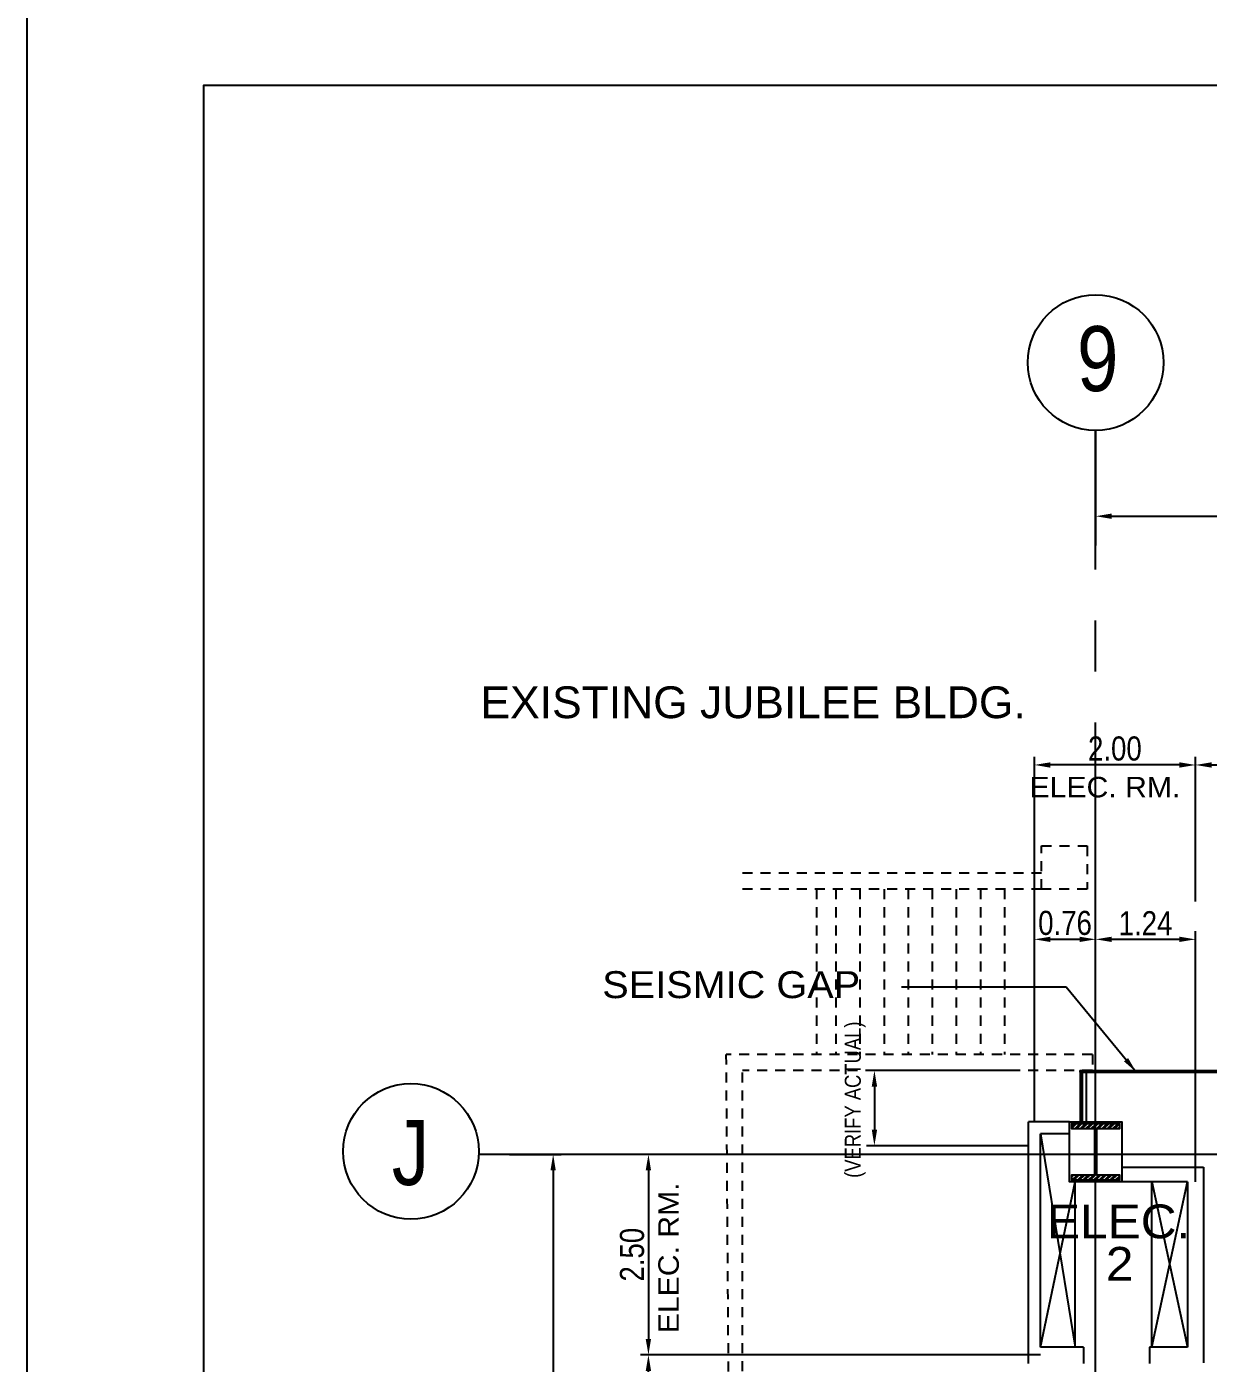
# Model space of a CAD drawing. Header units: millimetres. Extents: x 2148 to 2681, y 758 to 986.
# Drawn here: x 2376.65 to 2391.37, y 891.92 to 908.57 of the extents above; entities that cross this region are included whole.
import ezdxf

# ---------------------------------------------------------------- set-up
doc = ezdxf.new("R2010")
doc.units = ezdxf.units.MM
for name, pattern in [('CENTER2', [28.575, 19.05, -3.175, 3.175, -3.175]), ('HIDDEN', [0.375, 0.25, -0.125]), ('PHANTOMX2', [5, 2.5, -0.5, 0.5, -0.5, 0.5, -0.5])]:
    doc.linetypes.add(name, pattern=pattern)
for name, color, linetype in [('A-Hatch', 253, 'Continuous'), ('A-Wall', 4, 'Continuous'), ('cladding', 2, 'Continuous'), ('COL-EX', 2, 'Continuous'), ('DIM', 20, 'Continuous'), ('ELAYOUT', 4, 'Continuous'), ('FIXTURE', 1, 'Continuous'), ('grid', 241, 'PHANTOMX2'), ('hacht', 8, 'Continuous'), ('HATCH', 8, 'Continuous'), ('S_GRID LINES', 252, 'Continuous'), ('TEXT', 6, 'Continuous'), ('wall', 4, 'Continuous')]:
    doc.layers.add(name, color=color, linetype=linetype)
doc.styles.add('ARIALNW', font='ARIALN.TTF')
doc.styles.add('MMTX$0$ESMX$0$X-OPTA1D', font='x-opta1d')
doc.styles.add('SWISS', font='swissl.ttf')
doc.dimstyles.new('DIM 100', dxfattribs={"dimtxt": 0.2, "dimasz": 0.2, "dimexe": 0.1, "dimexo": 0, "dimgap": 0.05, "dimtad": 1, "dimzin": 0, "dimdsep": 46, "dimtxsty": 'ARIALNW', "dimcen": 0.09, "dimclrd": 6, "dimclre": 6, "dimclrt": 13, "dimadec": 0, "dimazin": 0, "dimtfac": 1, "dimtofl": 0, "dimtmove": 2, "dimatfit": 3, "dimfxl": 1, "dimtolj": 1, "dimtzin": 0, "dimarcsym": 0})

# ---------------------------------------------------------------- blocks, each defined once
blk = doc.blocks.new('A$C1DB67A09')
at = {"layer": 'Defpoints', "ltscale": 0.5, "elevation": 0}
blk.add_lwpolyline([(7.292, -83.48), (108.892, -83.48), (108.892, -7.28), (7.292, -7.28)], close=True, dxfattribs=at)
at = {"layer": 'wall', "color": 16, "linetype": 'ByBlock', "ltscale": 1.5, "elevation": 0}
blk.add_lwpolyline([(9.492, -81.28), (106.692, -81.28), (106.692, -9.48), (9.492, -9.48)], close=True, dxfattribs=at)
blk = doc.blocks.new('*D2512')
at = {"layer": 'Defpoints', "color": 0, "linetype": 'ByBlock', "ltscale": 0.5, "transparency": 16777216}
for p in [(2398.966, 902.473), (2389.966, 902.148), (2398.966, 901.773)]:
    blk.add_point(p, dxfattribs=at)
at = {"layer": 'ELAYOUT', "color": 6, "linetype": 'ByBlock', "lineweight": -2, "ltscale": 0.5, "transparency": 16777216}
for p, q in [((2389.966, 902.148), (2389.966, 902.573)), ((2390.166, 902.473), (2398.766, 902.473)), ((2398.966, 901.773), (2398.966, 902.573))]:
    blk.add_line(p, q, dxfattribs=at)
at = {"layer": 'ELAYOUT', "color": 6, "linetype": 'ByBlock', "ltscale": 0.5, "transparency": 16777216}
for points in [[(2390.166, 902.506), (2390.166, 902.44), (2389.966, 902.473)], [(2398.766, 902.506), (2398.766, 902.44), (2398.966, 902.473)]]:
    blk.add_solid(points, dxfattribs=at)
at = {"layer": 'ELAYOUT', "color": 13, "linetype": 'ByBlock', "ltscale": 0.5, "transparency": 16777216, "insert": (2394.466, 902.702), "char_height": 0.35, "attachment_point": 5, "style": 'ARIALNW'}
blk.add_mtext('\\A1;9.00', dxfattribs=at)
blk = doc.blocks.new('*D2513')
at = {"layer": 'Defpoints', "color": 0, "transparency": 16777216}
for p in [(2389.203, 897.201), (2389.203, 894.929, 0), (2389.966, 894.929)]:
    blk.add_point(p, dxfattribs=at)
at = {"layer": 'FIXTURE', "color": 6, "lineweight": -2, "transparency": 16777216}
for p, q in [((2389.203, 894.929), (2389.203, 897.301)), ((2389.966, 894.929), (2389.966, 897.301)), ((2389.766, 897.201), (2389.403, 897.201))]:
    blk.add_line(p, q, dxfattribs=at)
at = {"layer": 'FIXTURE', "color": 6, "transparency": 16777216}
for points in [[(2389.403, 897.234), (2389.403, 897.168), (2389.203, 897.201)], [(2389.766, 897.234), (2389.766, 897.168), (2389.966, 897.201)]]:
    blk.add_solid(points, dxfattribs=at)
at = {"layer": 'FIXTURE', "color": 13, "transparency": 16777216, "insert": (2389.585, 897.404), "char_height": 0.3, "attachment_point": 5, "style": 'ARIALNW'}
blk.add_mtext('\\A1;0.76', dxfattribs=at)
blk = doc.blocks.new('*D2514')
at = {"layer": 'Defpoints', "color": 0, "transparency": 16777216}
for p in [(2389.966, 897.201), (2389.966, 896.132, 0), (2391.21, 894.179, 0)]:
    blk.add_point(p, dxfattribs=at)
at = {"layer": 'FIXTURE', "color": 6, "lineweight": -2, "transparency": 16777216}
for p, q in [((2389.966, 896.132), (2389.966, 897.301)), ((2391.21, 894.179), (2391.21, 897.301)), ((2391.01, 897.201), (2390.166, 897.201))]:
    blk.add_line(p, q, dxfattribs=at)
at = {"layer": 'FIXTURE', "color": 6, "transparency": 16777216}
for points in [[(2390.166, 897.234), (2390.166, 897.168), (2389.966, 897.201)], [(2391.01, 897.234), (2391.01, 897.168), (2391.21, 897.201)]]:
    blk.add_solid(points, dxfattribs=at)
at = {"layer": 'FIXTURE', "color": 13, "transparency": 16777216, "insert": (2390.588, 897.402), "char_height": 0.3, "attachment_point": 5, "style": 'ARIALNW'}
blk.add_mtext('\\A1;1.24', dxfattribs=at)
blk = doc.blocks.new('*D2515')
at = {"layer": 'Defpoints', "color": 0, "transparency": 16777216}
for p in [(2389.011, 894.522, 0), (2384.395, 892.023), (2389.278, 892.023)]:
    blk.add_point(p, dxfattribs=at)
at = {"layer": 'FIXTURE', "color": 6, "lineweight": -2, "transparency": 16777216}
for p, q in [((2389.011, 894.522), (2384.295, 894.522)), ((2384.395, 894.322), (2384.395, 892.223)), ((2389.278, 892.023), (2384.295, 892.023))]:
    blk.add_line(p, q, dxfattribs=at)
at = {"layer": 'FIXTURE', "color": 6, "transparency": 16777216}
for points in [[(2384.361, 894.322), (2384.428, 894.322), (2384.395, 894.522)], [(2384.361, 892.223), (2384.428, 892.223), (2384.395, 892.023)]]:
    blk.add_solid(points, dxfattribs=at)
at = {"layer": 'FIXTURE', "color": 13, "transparency": 16777216, "insert": (2384.192, 893.272), "char_height": 0.3, "attachment_point": 5, "rotation": 90, "style": 'ARIALNW'}
blk.add_mtext('\\A1;2.50', dxfattribs=at)
blk = doc.blocks.new('*D2517')
at = {"layer": 'Defpoints', "color": 0, "transparency": 16777216}
for p in [(2388.937, 895.567, 0), (2387.21, 894.63), (2389.128, 894.63, 0)]:
    blk.add_point(p, dxfattribs=at)
at = {"layer": 'FIXTURE', "color": 6, "lineweight": -2, "transparency": 16777216}
for p, q in [((2388.937, 895.567), (2387.11, 895.567)), ((2387.21, 895.367), (2387.21, 894.83)), ((2389.128, 894.63), (2387.11, 894.63))]:
    blk.add_line(p, q, dxfattribs=at)
at = {"layer": 'FIXTURE', "color": 6, "transparency": 16777216}
for points in [[(2387.177, 895.367), (2387.244, 895.367), (2387.21, 895.567)], [(2387.177, 894.83), (2387.244, 894.83), (2387.21, 894.63)]]:
    blk.add_solid(points, dxfattribs=at)
at = {"layer": 'FIXTURE', "color": 13, "transparency": 16777216, "insert": (2386.971, 895.203), "char_height": 0.2, "attachment_point": 5, "rotation": 90, "style": 'ARIALNW'}
blk.add_mtext('\\A1;(VERIFY ACTUAL)', dxfattribs=at)
blk = doc.blocks.new('*D2520')
at = {"layer": 'Defpoints', "color": 0, "transparency": 16777216}
for p in [(2382.664, 894.522, 0), (2383.09, 884.021, 0), (2383.208, 884.021)]:
    blk.add_point(p, dxfattribs=at)
at = {"layer": 'FIXTURE', "color": 6, "lineweight": -2, "transparency": 16777216}
for p, q in [((2382.664, 894.522), (2383.308, 894.522)), ((2383.208, 894.322), (2383.208, 884.221)), ((2383.09, 884.021), (2383.308, 884.021))]:
    blk.add_line(p, q, dxfattribs=at)
at = {"layer": 'FIXTURE', "color": 6, "transparency": 16777216}
for points in [[(2383.175, 894.322), (2383.241, 894.322), (2383.208, 894.522)], [(2383.175, 884.221), (2383.241, 884.221), (2383.208, 884.021)]]:
    blk.add_solid(points, dxfattribs=at)
at = {"layer": 'FIXTURE', "color": 13, "transparency": 16777216, "insert": (2383.005, 889.271), "char_height": 0.3, "attachment_point": 5, "rotation": 90, "style": 'ARIALNW'}
blk.add_mtext('\\A1;10.50', dxfattribs=at)
blk = doc.blocks.new('*D2523')
at = {"layer": 'Defpoints', "color": 0, "transparency": 16777216}
for p in [(2384.395, 892.023), (2384.955, 892.023), (2384.955, 888.774)]:
    blk.add_point(p, dxfattribs=at)
at = {"layer": 'FIXTURE', "color": 6, "lineweight": -2, "transparency": 16777216}
for p, q in [((2384.955, 892.023), (2384.295, 892.023)), ((2384.395, 888.974), (2384.395, 891.823)), ((2384.955, 888.774), (2384.295, 888.774))]:
    blk.add_line(p, q, dxfattribs=at)
at = {"layer": 'FIXTURE', "color": 6, "transparency": 16777216}
for points in [[(2384.361, 891.823), (2384.428, 891.823), (2384.395, 892.023)], [(2384.361, 888.974), (2384.428, 888.974), (2384.395, 888.774)]]:
    blk.add_solid(points, dxfattribs=at)
at = {"layer": 'FIXTURE', "color": 13, "transparency": 16777216, "insert": (2384.192, 890.398), "char_height": 0.3, "attachment_point": 5, "rotation": 90, "style": 'ARIALNW'}
blk.add_mtext('\\A1;3.25', dxfattribs=at)
blk = doc.blocks.new('*D2595')
at = {"layer": 'Defpoints', "color": 0, "transparency": 16777216}
for p in [(2389.203, 899.374), (2391.21, 898.776), (2389.203, 896.924, 0)]:
    blk.add_point(p, dxfattribs=at)
at = {"layer": 'FIXTURE', "color": 6, "lineweight": -2, "transparency": 16777216}
for p, q in [((2389.203, 896.924), (2389.203, 899.474)), ((2391.21, 898.776), (2391.21, 899.474)), ((2391.01, 899.374), (2389.403, 899.374))]:
    blk.add_line(p, q, dxfattribs=at)
at = {"layer": 'FIXTURE', "color": 6, "transparency": 16777216}
for points in [[(2389.403, 899.407), (2389.403, 899.34), (2389.203, 899.374)], [(2391.01, 899.407), (2391.01, 899.34), (2391.21, 899.374)]]:
    blk.add_solid(points, dxfattribs=at)
at = {"layer": 'FIXTURE', "color": 13, "transparency": 16777216, "insert": (2390.206, 899.577), "char_height": 0.3, "attachment_point": 5, "style": 'ARIALNW'}
blk.add_mtext('\\A1;2.00', dxfattribs=at)
blk = doc.blocks.new('*D2596')
at = {"layer": 'Defpoints', "color": 0, "transparency": 16777216}
for p in [(2393.305, 899.374), (2391.21, 897.672), (2393.305, 897.525)]:
    blk.add_point(p, dxfattribs=at)
at = {"layer": 'FIXTURE', "color": 6, "lineweight": -2, "transparency": 16777216}
for p, q in [((2391.21, 897.672), (2391.21, 899.474)), ((2393.305, 897.525), (2393.305, 899.474)), ((2391.41, 899.374), (2393.105, 899.374))]:
    blk.add_line(p, q, dxfattribs=at)
at = {"layer": 'FIXTURE', "color": 6, "transparency": 16777216}
for points in [[(2391.41, 899.407), (2391.41, 899.34), (2391.21, 899.374)], [(2393.105, 899.407), (2393.105, 899.34), (2393.305, 899.374)]]:
    blk.add_solid(points, dxfattribs=at)
at = {"layer": 'FIXTURE', "color": 13, "transparency": 16777216, "insert": (2392.257, 899.577), "char_height": 0.3, "attachment_point": 5, "style": 'ARIALNW'}
blk.add_mtext('\\A1;2.10', dxfattribs=at)

msp = doc.modelspace()

# ---------------------------------------------------------------- hatches: boundary and pattern name
at = {"layer": 'A-Hatch'}
h = msp.add_hatch(dxfattribs=at)
h.set_pattern_fill('ANSI32', color=256, scale=0.005, style=0)
h.set_pattern_definition([(45, (99.80573, 3e-13), (-0.0336759605, 0.0336759605), []), (45, (99.82818, 3e-13), (-0.0336759605, 0.0336759605), [])])
h.paths.add_polyline_path([(2389.9812912, 894.843508), (2390.2662912, 894.843508), (2390.2662912, 894.903508), (2389.6662912, 894.903508), (2389.6662912, 894.843508), (2389.9512912, 894.843508), (2389.9512912, 894.263508), (2389.6662912, 894.263508), (2389.6662912, 894.203508), (2390.2662912, 894.203508), (2390.2662912, 894.263508), (2389.9812912, 894.263508)])
at = {"layer": 'hacht'}
h = msp.add_hatch(dxfattribs=at)
h.set_pattern_fill('SACNCR', color=256, scale=0.01, style=0)
h.set_pattern_definition([(45, (99.80573, 3e-13), (-0.01683798023, 0.01683798023), []), (45, (99.822568, 3e-13), (-0.01683798023, 0.01683798023), [0, -0.0238125])])
h.paths.add_polyline_path([(2389.7743854, 895.5668015), (2389.7743854, 895.5468015), (2389.9662912, 895.5468015), (2389.9662912, 895.5668015)])
h = msp.add_hatch(dxfattribs=at)
h.set_pattern_fill('SACNCR', color=256, scale=0.01, style=0)
h.set_pattern_definition([(45, (99.800654, 1e-10), (-0.01683798023, 0.01683798023), []), (45, (99.817492, 1e-10), (-0.01683798023, 0.01683798023), [0, -0.0238125])])
h.paths.add_polyline_path([(2393.1565748, 895.5468015), (2393.1565748, 895.5668015), (2389.9612151, 895.5668015), (2389.9612151, 895.5468015)])

# ---------------------------------------------------------------- linework, layer by layer
at = {"ltscale": 0.5}
for p, q in [((2389.7693094, 895.5468015, 0), (2393.1565748, 895.5468015, 0)), ((2389.7743854, 895.5468015, 0), (2389.7743854, 894.928508)), ((2389.7743854, 895.5468015, 0), (2389.7743854, 894.928508, 0)), ((2389.7993854, 895.5468015, 0), (2389.7993854, 894.928508, 0)), ((2389.8493854, 895.5468015, 0), (2389.8493854, 894.928508, 0))]:
    msp.add_line(p, q, dxfattribs=at)
for p, q in [((2389.712896, 892.1210246, 0), (2389.712896, 894.178508, 0)), ((2390.6652202, 892.1210246, 0), (2390.6652202, 894.178508, 0))]:
    msp.add_line(p, q)
for centre in [(2389.9662912, 904.3871293, 0), (2381.4365229, 894.5593508, 0)]:
    msp.add_circle(centre, 0.8452448)
at = {"layer": 'A-Wall', "ltscale": 10}
for p, q in [((2389.1278815, 891.9145249, 0), (2389.1278815, 894.928508, 0)), ((2389.6362151, 894.928508, 0), (2389.1278815, 894.928508, 0)), ((2389.2778815, 892.1210246, 0), (2389.2778815, 894.778508, 0)), ((2389.6362151, 894.778508, 0), (2389.2778815, 894.778508, 0)), ((2389.6412912, 894.928508, 0), (2389.6040129, 894.928508, 0)), ((2390.2862151, 894.362962, 0), (2391.309588, 894.362962, 0)), ((2391.309588, 894.362962, 0), (2391.309588, 891.9232994, 0)), ((2391.109588, 894.178508, 0), (2390.2862151, 894.178508, 0)), ((2391.109588, 894.178508, 0), (2391.109588, 892.1232994, 0)), ((2391.109588, 894.178508, 0), (2391.109588, 892.1232994, 0)), ((2391.109588, 894.178508, 0), (2391.109588, 892.1232994, 0)), ((2391.109588, 894.178508, 0), (2391.109588, 892.1232994, 0)), ((2391.309588, 894.1694617, 0), (2391.309588, 891.9232994, 0)), ((2389.8130771, 892.1210246, 0), (2389.2778815, 892.1210246, 0)), ((2389.8130771, 892.1210246, 0), (2389.8130771, 891.9145249, 0)), ((2391.109588, 892.1210246, 0), (2390.6381225, 892.1210246, 0)), ((2390.6381225, 892.1210246, 0), (2390.6381225, 891.9145249, 0))]:
    msp.add_line(p, q, dxfattribs=at)
at = {"layer": 'cladding', "elevation": 0}
msp.add_lwpolyline([(2389.6412912, 894.928508), (2390.2912912, 894.928508), (2390.2912912, 894.178508), (2389.6412912, 894.178508)], close=True, dxfattribs=at)
at = {"layer": 'COL-EX', "elevation": 0}
msp.add_lwpolyline([(2389.9812912, 894.843508), (2390.2662912, 894.843508), (2390.2662912, 894.903508), (2389.6662912, 894.903508), (2389.6662912, 894.843508), (2389.9512912, 894.843508), (2389.9512912, 894.263508), (2389.6662912, 894.263508), (2389.6662912, 894.203508), (2390.2662912, 894.203508), (2390.2662912, 894.263508), (2389.9812912, 894.263508)], close=True, dxfattribs=at)
at = {"layer": 'FIXTURE'}
for p, q in [((2389.7693094, 895.5668015, 0), (2393.1565748, 895.5668015, 0)), ((2389.7743854, 895.5468015, 0), (2389.7743854, 895.5668015, 0))]:
    msp.add_line(p, q, dxfattribs=at)
at = {"layer": 'grid', "ltscale": 0.7}
msp.add_line((2389.9662912, 903.5418845, 0), (2389.9662912, 902.1065749, 0), dxfattribs=at)
at = {"layer": 'HATCH', "linetype": 'HIDDEN', "ltscale": 0.5}
for p, q in [((2389.2924456, 898.0251844, 0), (2385.5650264, 898.0251844, 0)), ((2389.2924456, 898.0251844, 0), (2385.5650264, 898.0251844, 0)), ((2389.2924456, 897.8251844, 0), (2385.5650264, 897.8251844, 0)), ((2389.2924456, 897.8251844, 0), (2385.5650264, 897.8251844, 0)), ((2386.490464, 897.8251844, 0), (2386.490464, 895.7668015, 0)), ((2386.490464, 897.8251844, 0), (2386.490464, 895.7668015, 0)), ((2386.730464, 897.8251844, 0), (2386.730464, 895.7668015, 0)), ((2386.730464, 897.8251844, 0), (2386.730464, 895.7668015, 0)), ((2387.030464, 897.8251844, 0), (2387.030464, 895.7668015, 0)), ((2387.030464, 897.8251844, 0), (2387.030464, 895.7668015, 0)), ((2387.330464, 897.8251844, 0), (2387.330464, 895.7668015, 0)), ((2387.330464, 897.8251844, 0), (2387.330464, 895.7668015, 0)), ((2387.630464, 897.8251844, 0), (2387.630464, 895.7668015, 0)), ((2387.630464, 897.8251844, 0), (2387.630464, 895.7668015, 0)), ((2387.930464, 897.8251844, 0), (2387.930464, 895.7668015, 0)), ((2387.930464, 897.8251844, 0), (2387.930464, 895.7668015, 0)), ((2388.230464, 897.8251844, 0), (2388.230464, 895.7668015, 0)), ((2388.230464, 897.8251844, 0), (2388.230464, 895.7668015, 0)), ((2388.530464, 897.8251844, 0), (2388.530464, 895.7668015, 0)), ((2388.530464, 897.8251844, 0), (2388.530464, 895.7668015, 0)), ((2388.830464, 897.8251844, 0), (2388.830464, 895.7668015, 0)), ((2388.830464, 897.8251844, 0), (2388.830464, 895.7668015, 0)), ((2385.5650264, 867.518508, 0), (2385.3650264, 895.7668015, 0)), ((2389.9250133, 895.7668015, 0), (2385.3650264, 895.7668015, 0)), ((2389.9250133, 895.7668015, 0), (2385.5650264, 895.7668015, 0)), ((2389.9250133, 895.7668015, 0), (2385.5650264, 895.7668015, 0)), ((2389.9250133, 895.7668015, 0), (2389.9250133, 895.5668015, 0)), ((2389.9250133, 895.7668015, 0), (2389.9250133, 895.5668015, 0)), ((2385.5650264, 867.518508, 0), (2385.5650264, 895.5668015, 0)), ((2389.9250133, 895.5668015, 0), (2385.5650264, 895.5668015, 0)), ((2389.9250133, 895.5668015, 0), (2385.5650264, 895.5668015, 0)), ((2389.9250133, 895.5668015, 0), (2385.5650264, 895.5668015, 0))]:
    msp.add_line(p, q, dxfattribs=at)
at = {"layer": 'HATCH', "linetype": 'ByBlock', "ltscale": 0.5}
for p, q in [((2389.2778815, 894.778508, 0), (2389.712896, 892.1210246, 0)), ((2389.2778815, 892.1210246, 0), (2389.712896, 894.178508, 0)), ((2390.6652202, 894.178508, 0), (2391.109588, 892.1210246, 0)), ((2390.6652202, 892.1210246, 0), (2391.109588, 894.178508, 0))]:
    msp.add_line(p, q, dxfattribs=at)
at = {"layer": 'HATCH', "linetype": 'HIDDEN', "ltscale": 0.5, "elevation": 0}
msp.add_lwpolyline([(2389.8618834, 898.3642833), (2389.8618834, 897.8251844), (2389.2924456, 897.8251844), (2389.2924456, 898.3642833)], close=True, dxfattribs=at)
msp.add_lwpolyline([(2389.8618834, 898.3642833), (2389.8618834, 897.8251844), (2389.2924456, 897.8251844), (2389.2924456, 898.3642833)], close=True, dxfattribs=at)
at = {"layer": 'S_GRID LINES', "linetype": 'CENTER2', "ltscale": 0.2}
for p, q in [((2389.9662912, 867.518508, 0), (2389.9662912, 903.5418845, 0)), ((2403.1053506, 894.5217363, 0), (2382.2811398, 894.5217363, 0))]:
    msp.add_line(p, q, dxfattribs=at)

# ---------------------------------------------------------------- block references
at = {"layer": 'DIM', "color": 8}
msp.add_blockref('A$C1DB67A09', (2369.358248, 917.3189005), dxfattribs=at)

# ---------------------------------------------------------------- texts
at = {"color": 2, "style": 'MMTX$0$ESMX$0$X-OPTA1D', "width": 1.1}
msp.add_text('ELEC. RM.', height=0.25536, dxfattribs=at).set_placement((2389.1431856, 898.9703071, 0))
at = {"color": 2, "style": 'MMTX$0$ESMX$0$X-OPTA1D', "text_generation_flag": 6, "width": 1.1}
for s, height, p in [('SEISMIC GAP', 0.336, (2383.8196862, 896.4683722, 0)), ('ELEC.', 0.42, (2389.3602377, 893.476766, 0)), ('2', 0.42, (2390.0935517, 892.9483838, 0))]:
    msp.add_text(s, height=height, rotation=180, dxfattribs=at).set_placement(p)
at = {"color": 2, "style": 'MMTX$0$ESMX$0$X-OPTA1D', "width": 1.1}
msp.add_text('ELEC. RM.', height=0.25536, rotation=90, dxfattribs=at).set_placement((2384.7733885, 892.2935173, 0))
at = {"layer": 'TEXT', "style": 'SWISS'}
msp.add_text('EXISTING JUBILEE BLDG.', height=0.396, dxfattribs=at).set_placement((2382.3026509, 899.9568268, 0))
at = {"layer": 'TEXT', "char_height": 0.81, "width": 5.094635714, "attachment_point": 1, "style": 'ARIALNW'}
for s, insert in [('9', (2389.7341894, 904.8418296, 0)), ('J', (2381.198693, 894.949114, 0))]:
    msp.add_mtext(s, dxfattribs=dict(at, insert=insert))

# ---------------------------------------------------------------- dimensions: what is measured, and where the dimension line sits
at = {"layer": 'ELAYOUT', "linetype": 'ByBlock', "ltscale": 0.5}
dim = msp.add_linear_dim(base=(2398.9662912, 902.4729634, 0), p1=(2389.9662912, 902.1482235, 0), p2=(2398.9662912, 901.773128, 0), angle=180, dimstyle='DIM 100', override={"dimtxt": 0.35}, dxfattribs=at)
dim.commit()
dim.dimension.update_dxf_attribs({"geometry": '*D2512', "text_midpoint": (2394.4662912, 902.701664, 0)})
at = {"layer": 'FIXTURE'}
dim = msp.add_linear_dim(base=(2389.2028815, 899.3737795), p1=(2391.209588, 898.776251), p2=(2389.2028815, 896.9243561, 0), text='2.00', dimstyle='DIM 100', override={"dimtxt": 0.3}, dxfattribs=at)
dim.commit()
dim.dimension.update_dxf_attribs({"geometry": '*D2595', "text_midpoint": (2390.2062348, 899.5769514)})
for base, p1, p2, picture, middle in [((2393.3050704, 899.3737795), (2391.209588, 897.6720919), (2393.3050704, 897.525076), '*D2596', (2392.2573292, 899.5769514)), ((2389.2028815, 897.2011437, 0), (2389.9662912, 894.928508, 0), (2389.2028815, 894.928508, 0), '*D2513', (2389.5845863, 897.4043156, 0)), ((2389.9662912, 897.2011437), (2391.209588, 894.178508, 0), (2389.9662912, 896.1320989, 0), '*D2514', (2390.5879396, 897.4017577))]:
    dim = msp.add_linear_dim(base=base, p1=p1, p2=p2, dimstyle='DIM 100', override={"dimtxt": 0.3}, dxfattribs=at)
    dim.commit()
    dim.dimension.update_dxf_attribs({"geometry": picture, "text_midpoint": middle})
dim = msp.add_linear_dim(base=(2387.2102447, 894.6304587), p1=(2388.9374553, 895.5668015, 0), p2=(2389.1278815, 894.6304587, 0), angle=90, text='(VERIFY ACTUAL)', dimstyle='DIM 100', dxfattribs=at)
dim.commit()
dim.dimension.update_dxf_attribs({"geometry": '*D2517', "text_midpoint": (2386.9714617, 895.2034778), "dimtype": 160})
for base, p1, p2, picture, middle in [((2383.2079677, 884.0205212, 0), (2382.6642451, 894.5217363, 0), (2383.0897327, 884.0205212, 0), '*D2520', (2383.0047958, 889.2711287, 0)), ((2384.3946816, 892.0227747), (2389.0109934, 894.5217363, 0), (2389.2778815, 892.0227747), '*D2515', (2384.1915097, 893.2722555)), ((2384.3946816, 892.0227747), (2384.9548503, 888.7736083), (2384.9548503, 892.0227747), '*D2523', (2384.1915097, 890.3981915))]:
    dim = msp.add_linear_dim(base=base, p1=p1, p2=p2, angle=90, dimstyle='DIM 100', override={"dimtxt": 0.3}, dxfattribs=at)
    dim.commit()
    dim.dimension.update_dxf_attribs({"geometry": picture, "text_midpoint": middle})

# ---------------------------------------------------------------- leaders
msp.add_leader([(2390.4722256, 895.5468015, 0), (2389.6002403, 896.6032493, 0), (2387.5463478, 896.6032493, 0)], dimstyle='DIM 100', override={"dimgap": 0.05, "dimtad": 0}, dxfattribs=at)

doc.saveas('drawing.dxf')
